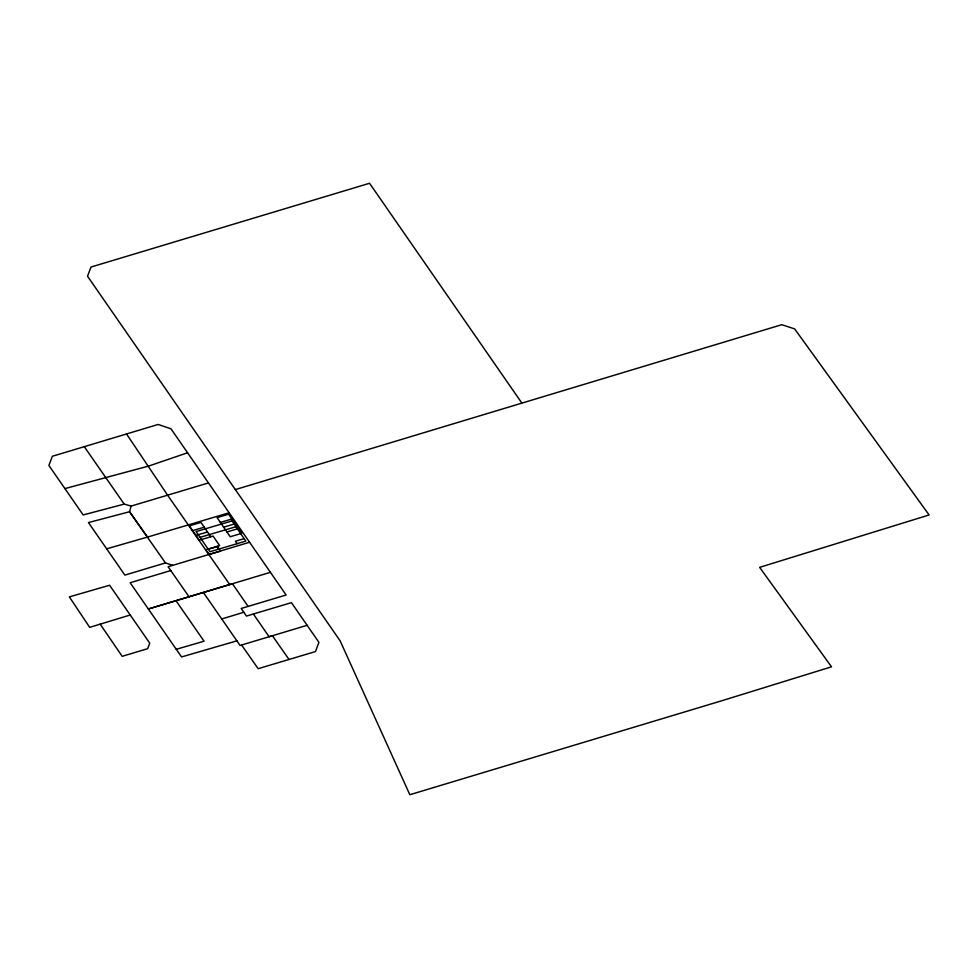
<?xml version="1.0" encoding="UTF-8"?>
<svg xmlns="http://www.w3.org/2000/svg" width="978" height="978" viewBox="0 0 978 978"><rect width="100%" height="100%" fill="white"/><g stroke="black" fill="none" stroke-linecap="round" stroke-linejoin="round"><path stroke-width="1.47" d="M208.497 482.936L131.15 506.078L129.536 511.714L165.465 562.925L172.751 565.394M187.568 452.765L148.729 466.041L64.927 488.597M249.573 542.24L168.106 566.739L189.035 596.776M130.221 615.015L89.683 627.35L69.365 596.886L109.609 585.247L149.756 643.182L147.654 648.683L122.177 656.324L100.184 624.16M235.343 489.587L781.777 324.696L794.637 328.901L929.1 514.966L759.637 567.35L831.508 666.825L721.165 700.945L409.831 794.723L340.124 640.835L87.531 276.236L90.991 267.043L369.562 183.277L521.726 402.887M221.737 618.964L243.84 612.265L246.456 616.079L291.42 602.644L318.938 642.363L315.466 651.568L258.168 668.695L241.578 645.015M165.465 562.925L124.878 575.113L88.46 522.582L129.548 511.738L147.495 537.081L229.133 512.753M270.429 572.326L148.338 609.001L232.422 583.744L248.106 606.409L286.138 595.003L170.954 428.78L158.13 424.464L52.36 456.274L48.9 465.467L83.167 514.941L124.206 504.11L131.15 506.078M307.129 625.309L269.097 636.739L253.388 614.025M170.783 570.553L130.16 582.729L181.553 656.935L236.884 640.847M192.678 530.614L204.219 527.191M220.368 522.399L231.908 518.988M195.955 535.394L207.507 531.971M223.644 527.179L235.185 523.768M200.062 537.35L235.967 526.714M226.92 531.959L238.473 528.548M208.265 549.294L216.982 546.714L218.656 549.147M244.17 538.658L235.453 541.237L237.116 543.67M248.106 606.409L241.199 608.45L243.84 612.265M176.272 649.294L204.084 641.213L175.979 600.712M106.663 548.829L147.495 537.081M289.036 659.478L272.41 635.737L240.087 645.468L203.375 592.46M124.206 504.11L84.279 446.665M126.517 433.963L167.8 495.467L229.732 584.551M210.783 536.751L200.942 522.411L189.402 525.834L199.243 540.174L213.07 536.066L219.634 545.626L205.808 549.734L209.084 554.514L220.625 551.091L217.348 546.311M228.62 514.208L217.079 517.631L230.209 536.739L241.749 533.328L228.62 514.208M231.994 520.932L196.089 531.567L209.94 551.726L245.833 541.091L231.994 520.932"/></g></svg>
